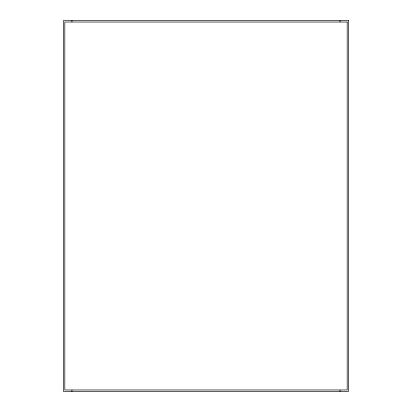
<?xml version="1.0" encoding="UTF-8"?>
<svg xmlns="http://www.w3.org/2000/svg" width="412" height="412" viewBox="0 0 412 412"><rect width="100%" height="100%" fill="white"/><g stroke="black" fill="none" stroke-linecap="round" stroke-linejoin="round"><path stroke-width="0.62" d="M340.06 20.6L340.06 21.887M340.06 390.113L340.06 391.4M71.94 20.6L71.94 21.887M71.94 390.113L71.94 391.4M348.614 20.6L63.386 20.6L63.386 391.4L348.614 391.4L348.614 20.6M347.187 22.027L64.813 22.027L64.813 389.973L347.187 389.973L347.187 22.027"/></g></svg>
